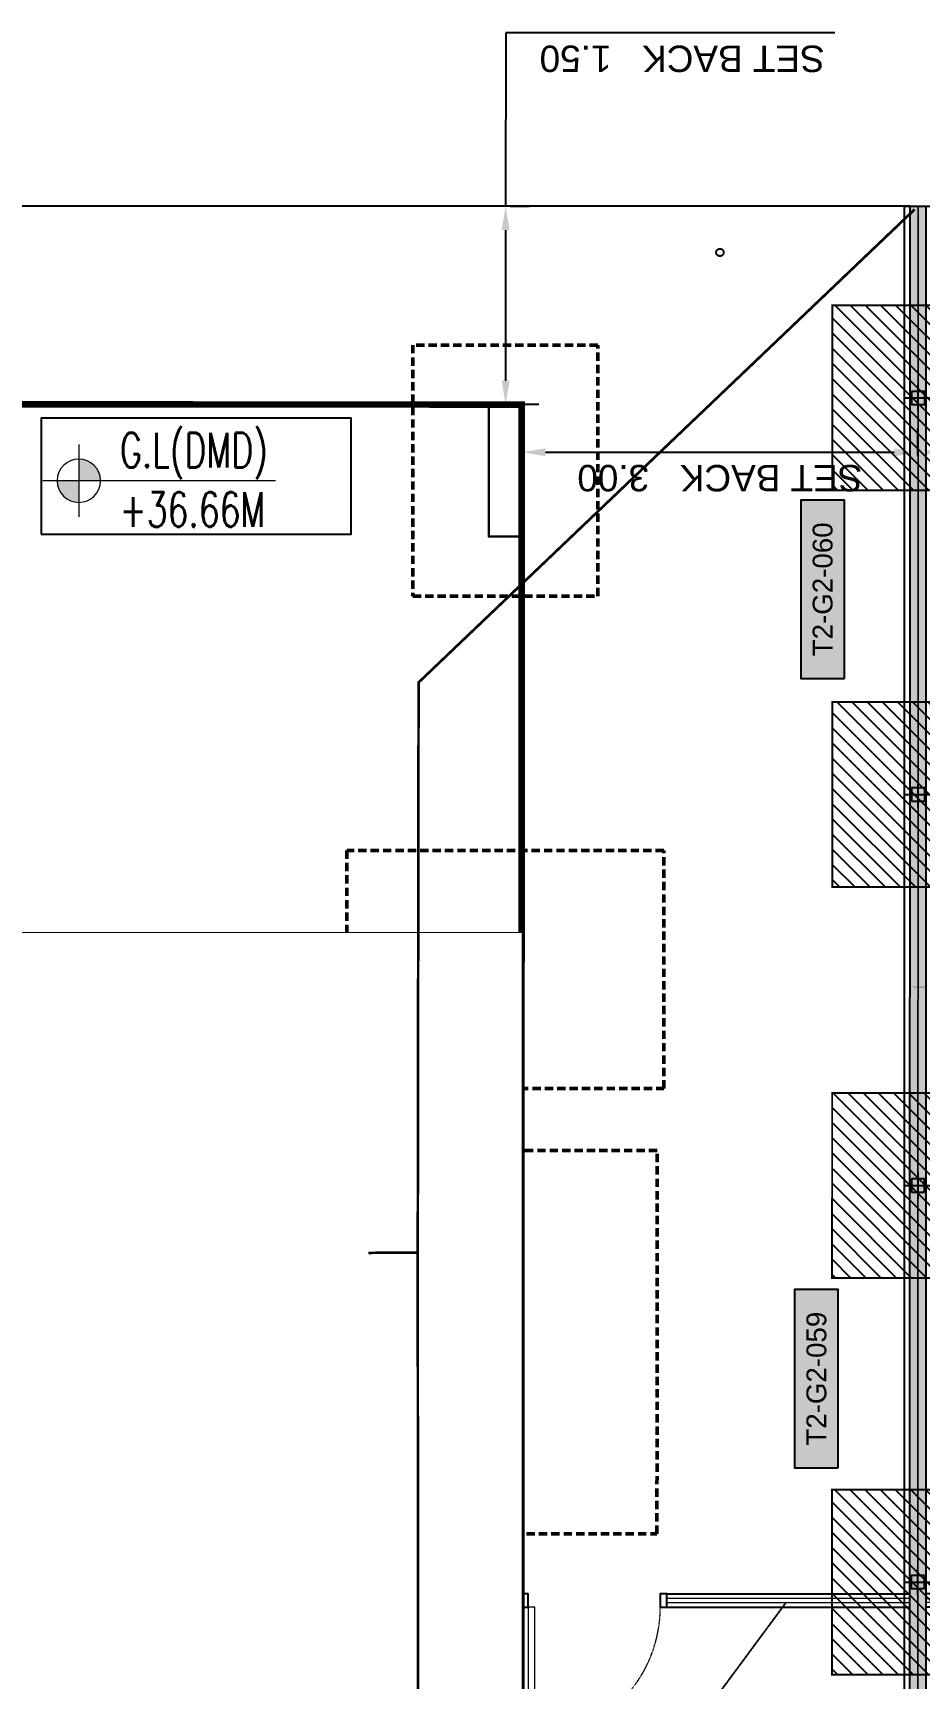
# Model space of a CAD drawing. Header units: centimetres. Extents: x -6122352 to 6876996, y -1694241 to 2592194.
# Drawn here: x 82338 to 89048, y -29301 to -16852 of the extents above; entities that cross this region are included whole.
import ezdxf
from ezdxf.enums import TextEntityAlignment as Align
from ezdxf.xclip import XClip

# ---------------------------------------------------------------- set-up
doc = ezdxf.new("R2010")
doc.units = ezdxf.units.CM
doc.header["$MEASUREMENT"] = 0
doc.header["$XCLIPFRAME"] = 2
doc.header["$PDMODE"] = 66
doc.header["$PDSIZE"] = 100
for name, pattern in [('23585-XR-AR-END-GROUND FLOOR$0$XR-END-GROUND FLOOR PLAN$0$HIDDEN2', [0.1875, 0.125, -0.0625]), ('CENTER', [2, 1.25, -0.25, 0.25, -0.25]), ('DASHED2', [0.375, 0.25, -0.125]), ('XR-AR-END-SETTING OUT PLAN$0$23261-XR-AR-SI-GF$0$HIDDEN', [0.375, 0.25, -0.125]), ('XR-AR-END-SETTING OUT PLAN$0$23585-XR-AR-END-GROUND FLOOR$0$23261-XR-AR-SI-GF$0$HIDDEN', [0.375, 0.25, -0.125]), ('XR-AR-END-SETTING OUT PLAN$0$23585-XR-AR-END-GROUND FLOOR$0$945-4P-1-101-GROUND FLOOR PLAN$0$XR-MIDDLE-GROUND FLOOR PLAN$0$HIDDEN2', [0.1875, 0.125, -0.0625]), ('XR-AR-END-SETTING OUT PLAN$0$23585-XR-AR-END-GROUND FLOOR$0$XR-END-GROUND FLOOR PLAN$0$HIDDEN2', [0.1875, 0.125, -0.0625]), ('XR-AR-END-SETTING OUT PLAN$0$23585-XR-AR-END-GROUND FLOOR$0$XR-END-GROUND FLOOR PLAN$0$xf_6a1$0$DASHED', [0.75, 0.5, -0.25])]:
    doc.linetypes.add(name, pattern=pattern)
doc.layers.get('Defpoints').update_dxf_attribs({"color": 255, "linetype": 'CENTER'})
for name, color, linetype in [('00-MI-DIM', 7, 'Continuous'), ('23585-XR-AR-BOUNDARY WALLS AND SETBACKS$0$setback', 7, 'XR-AR-END-SETTING OUT PLAN$0$23261-XR-AR-SI-GF$0$HIDDEN'), ('@MI-FOOTINGS', 7, 'Continuous'), ('@MI-MEP', 7, 'Continuous'), ('@MI-REF LAYER', 7, 'Continuous'), ('@MI-TYPE-02', 6, 'Continuous'), ('B_TH_4', 7, 'Continuous'), ('PANEL-TAGS', 7, 'Continuous'), ('S-DIMENSION', 251, 'Continuous'), ('XR-AR-END-SETTING OUT PLAN$0$23585-XR-AR-END-GROUND FLOOR$0$A-Flor-Strs', 1, 'Continuous'), ('XREF1$0$S-LEVELS', 2, 'Continuous'), ('XREF1$0$TYPICAL NEW PROFILE', 3, 'Continuous')]:
    doc.layers.add(name, color=color, linetype=linetype)
for name, color, linetype, lineweight, true_color in [('08-Compound Wall-2', 6, 'Continuous', 25, 0xff00ff), ('08-Compound Wall-3', 5, 'Continuous', 25, 0x0000ff), ('23585-XR-AR-DAMAC PLOT LIMITS$0$1-End units', 7, 'Continuous', 5, 0xf8991e)]:
    doc.layers.add(name, color=color, linetype=linetype, lineweight=lineweight, true_color=true_color)
for name, color, linetype, lineweight in [('23585-XR-AR-END-GROUND FLOOR$0$A-LOVR-PLAN', 251, 'Continuous', 9), ('@ Foundations', 4, 'DASHED2', 50), ('A-ANNO-TEXT', 3, 'Continuous', 25), ('XR-AR-END-SETTING OUT PLAN$0$23585-XR-AR-END-GROUND FLOOR$0$A-DOOR-FULL', 1, 'Continuous', 9), ('XR-AR-END-SETTING OUT PLAN$0$23585-XR-AR-END-GROUND FLOOR$0$A-EQUP-KITN-PLAN', 202, 'Continuous', 9), ('XR-AR-END-SETTING OUT PLAN$0$23585-XR-AR-END-GROUND FLOOR$0$A-FLOR-OVHD', 9, 'XR-AR-END-SETTING OUT PLAN$0$23585-XR-AR-END-GROUND FLOOR$0$23261-XR-AR-SI-GF$0$HIDDEN', 15), ('XR-AR-END-SETTING OUT PLAN$0$23585-XR-AR-END-GROUND FLOOR$0$A-GLAZ-SILL', 8, 'Continuous', 5), ('XR-AR-END-SETTING OUT PLAN$0$23585-XR-AR-END-GROUND FLOOR$0$A-GLAZ-WNDO', 232, 'Continuous', 9), ('XR-AR-END-SETTING OUT PLAN$0$23585-XR-AR-END-GROUND FLOOR$0$A-LOVR-PLAN', 111, 'Continuous', 9), ('XR-AR-END-SETTING OUT PLAN$0$23585-XR-AR-END-GROUND FLOOR$0$A-WALL', 7, 'Continuous', 30), ('XR-AR-END-SETTING OUT PLAN$0$23585-XR-AR-END-GROUND FLOOR$0$S-COLS', 51, 'Continuous', 40), ('XR-AR-END-SETTING OUT PLAN$0$23585-XR-AR-END-GROUND FLOOR$0$S-COLS-PATT', 8, 'Continuous', 5), ('XREF1$0$36-TAGLVL', 23, 'Continuous', 9)]:
    doc.layers.add(name, color=color, linetype=linetype, lineweight=lineweight)
doc.styles.add('PANELTAG_STYLE', font='arial.ttf')
doc.styles.add('Schueco-BEMSTIL', font='isocpeur.ttf', dxfattribs={"width": 0.9})
doc.styles.get("Standard").update_dxf_attribs({"font": 'arial.ttf'})
doc.styles.add('XREF1$0$DLT_TEXT', font='romans.shx', dxfattribs={"width": 0.7})
doc.dimstyles.new('LEADER', dxfattribs={"dimtxt": 0.18, "dimasz": 0.25, "dimexe": 0.18, "dimexo": 0.0625, "dimgap": 0.09, "dimtad": 0, "dimtih": 1, "dimtoh": 1, "dimdec": 4, "dimzin": 0, "dimdsep": 46, "dimtxsty": 'Standard', "dimblk": 'DOT', "dimcen": 0.09, "dimadec": 0, "dimazin": 0, "dimtfac": 1, "dimtdec": 4, "dimtofl": 0, "dimtmove": 0, "dimatfit": 3, "dimldrblk": 'DOT', "dimfxl": 1, "dimtolj": 1, "dimtzin": 0, "dimarcsym": 0})
doc.dimstyles.new('MI- JWC-TXT-2.5 MM', dxfattribs={"dimscale": 1.5, "dimtxt": 2.5, "dimasz": 1, "dimexe": 2, "dimexo": 1, "dimgap": 1, "dimtad": 1, "dimdec": 0, "dimdsep": 46, "dimtxsty": 'Schueco-BEMSTIL', "dimblk": 'OPEN30', "dimcen": 0, "dimdle": 2, "dimclrd": 140, "dimclre": 8, "dimclrt": 40, "dimadec": 0, "dimazin": 2, "dimtfac": 1, "dimtdec": 0, "dimtix": 1, "dimtmove": 2, "dimatfit": 3, "dimldrblk": 'OPEN', "dimfxl": 2, "dimlwd": -1, "dimlwe": -1, "dimarcsym": 0})
doc.dimstyles.get("Standard").update_dxf_attribs({"dimtxt": 5, "dimasz": 0.5, "dimexe": 0.18, "dimexo": 0.0625, "dimgap": 0.09, "dimtad": 0, "dimtih": 1, "dimtoh": 1, "dimdec": 0, "dimzin": 0, "dimdsep": 46, "dimtxsty": 'Standard', "dimcen": 0.09, "dimadec": 0, "dimazin": 0, "dimtfac": 1, "dimtdec": 0, "dimtofl": 0, "dimtmove": 0, "dimatfit": 3, "dimfxl": 1, "dimtolj": 1, "dimtzin": 0, "dimarcsym": 0})

# ---------------------------------------------------------------- blocks, each defined once
blk = doc.blocks.new('23585-XR-AR-BOUNDARY WALLS AND SETBACKS')
at = {"layer": '08-Compound Wall-2'}
for points in [[(496465.304, 2768950.315), (496465.237, 2768950.241), (496465.169, 2768950.167)], [(496436.728, 2768919.127), (496454.349, 2768902.981), (496460.463, 2768909.654), (496464.516, 2768914.077), (496468.57, 2768918.501), (496472.623, 2768922.925), (496476.677, 2768927.349), (496482.79, 2768934.021), (496465.169, 2768950.167)]]:
    blk.add_lwpolyline(points, dxfattribs=at)
at = {"layer": '23585-XR-AR-BOUNDARY WALLS AND SETBACKS$0$setback', "ltscale": 40, "const_width": 0.05}
blk.add_lwpolyline([(496464.316, 2768947.016), (496460.161, 2768942.482), (496456.108, 2768938.058), (496452.054, 2768933.634), (496448.001, 2768929.21), (496443.948, 2768924.787), (496439.793, 2768920.252), (496454.17, 2768907.079), (496458.325, 2768911.613), (496462.378, 2768916.037), (496466.432, 2768920.46), (496470.485, 2768924.884), (496474.538, 2768929.308), (496478.693, 2768933.842)], close=True, dxfattribs=at)
blk = doc.blocks.new('A$C9d9485f6')
at = {"layer": 'A-ANNO-TEXT', "rotation": 312.4881850805905}
blk.add_blockref('23585-XR-AR-BOUNDARY WALLS AND SETBACKS', (-2377088.535, -1504219.252), dxfattribs=at)
blk = doc.blocks.new('23585-XR-AR-DAMAC PLOT LIMITS')
at = {"layer": '23585-XR-AR-DAMAC PLOT LIMITS$0$1-End units', "color": 251, "true_color": 0x636466}
for points in [[(496482.932, 2768934.027), (496465.237, 2768950.241), (496471.418, 2768956.988), (496489.113, 2768940.774)], [(496476.75, 2768927.281), (496459.055, 2768943.495), (496465.237, 2768950.241), (496482.932, 2768934.027)]]:
    blk.add_lwpolyline(points, close=True, dxfattribs=at)
blk = doc.blocks.new('A$Cf093b529')
at = {"layer": 'A-ANNO-TEXT'}
blk.add_blockref('23585-XR-AR-DAMAC PLOT LIMITS', (-495391.99, -2768603.442), dxfattribs=at)
blk = doc.blocks.new('*U35')
for points in [[(91, 0), (41, 0), (41, 1021), (91, 1021)], [(0, 0), (38, 0), (38, -50), (50, -50), (50, -250), (0, -250)], [(1100, 0), (1062, 0), (1062, -50), (1050, -50), (1050, -250), (1100, -250)]]:
    blk.add_lwpolyline(points, close=True)
at = {"color": 8, "linetype": 'XR-AR-END-SETTING OUT PLAN$0$23585-XR-AR-END-GROUND FLOOR$0$XR-END-GROUND FLOOR PLAN$0$HIDDEN2'}
blk.add_arc((41, 0), 1021, 0, 90, dxfattribs=at)
at = {"layer": 'XR-AR-END-SETTING OUT PLAN$0$23585-XR-AR-END-GROUND FLOOR$0$A-GLAZ-SILL', "linetype": 'XR-AR-END-SETTING OUT PLAN$0$23585-XR-AR-END-GROUND FLOOR$0$945-4P-1-101-GROUND FLOOR PLAN$0$XR-MIDDLE-GROUND FLOOR PLAN$0$HIDDEN2', "ltscale": 3}
blk.add_lwpolyline([(0, 0), (1100, 0), (1100, -250), (0, -250)], close=True, dxfattribs=at)
blk = doc.blocks.new('*U37')
for points in [[(91, 0), (41, 0), (41, 1021), (91, 1021)], [(0, 0), (38, 0), (38, -50), (50, -50), (50, -110), (0, -110)], [(1100, 0), (1062, 0), (1062, -50), (1050, -50), (1050, -110), (1100, -110)]]:
    blk.add_lwpolyline(points, close=True)
at = {"color": 8, "linetype": 'XR-AR-END-SETTING OUT PLAN$0$23585-XR-AR-END-GROUND FLOOR$0$XR-END-GROUND FLOOR PLAN$0$HIDDEN2'}
blk.add_arc((41, 0), 1021, 0, 90, dxfattribs=at)
at = {"layer": 'XR-AR-END-SETTING OUT PLAN$0$23585-XR-AR-END-GROUND FLOOR$0$A-GLAZ-SILL', "linetype": 'XR-AR-END-SETTING OUT PLAN$0$23585-XR-AR-END-GROUND FLOOR$0$945-4P-1-101-GROUND FLOOR PLAN$0$XR-MIDDLE-GROUND FLOOR PLAN$0$HIDDEN2', "ltscale": 3}
blk.add_lwpolyline([(0, 0), (1100, 0), (1100, -110), (0, -110)], close=True, dxfattribs=at)
blk = doc.blocks.new('XR-AR-END-SETTING OUT PLAN$0$23585-XR-AR-END-GROUND FLOOR$0$XR-END-GROUND FLOOR PLAN$0$A$C45491A9B')
blk.add_lwpolyline([(-50, 0), (0, 0), (0, 1000), (-50, 1000)], close=True)
at = {"color": 8, "linetype": 'XR-AR-END-SETTING OUT PLAN$0$23585-XR-AR-END-GROUND FLOOR$0$XR-END-GROUND FLOOR PLAN$0$HIDDEN2'}
blk.add_arc((0, 0), 1000, 90, 180, dxfattribs=at)
blk = doc.blocks.new('XR-AR-END-SETTING OUT PLAN$0$23585-XR-AR-END-GROUND FLOOR$0$A$C75a8815d')
at = {"layer": 'XR-AR-END-SETTING OUT PLAN$0$23585-XR-AR-END-GROUND FLOOR$0$S-COLS', "color": 252, "lineweight": 30}
for points in [[(0, 3500), (0, 2700), (250, 2700), (250, 3500)], [(0, 0), (0, 550), (250, 550), (250, 0)], [(0, -4000), (0, -3000), (250, -3000), (250, -4000)]]:
    blk.add_lwpolyline(points, close=True, dxfattribs=at)
blk = doc.blocks.new('23585-XR-AR-END-GROUND FLOOR$0$XR-END-GROUND FLOOR PLAN$0$A$C45491A9B')
blk.add_lwpolyline([(-50, 0), (0, 0), (0, 1000), (-50, 1000)], close=True)
at = {"color": 8, "linetype": '23585-XR-AR-END-GROUND FLOOR$0$XR-END-GROUND FLOOR PLAN$0$HIDDEN2'}
blk.add_arc((0, 0), 1000, 90, 180, dxfattribs=at)
blk = doc.blocks.new('XR-AR-END-SETTING OUT PLAN')
at = {"layer": '08-Compound Wall-3'}
for p, q in [((1900, 10600), (-523, 10600)), ((1900, 10500), (-523, 10500))]:
    blk.add_line(p, q, dxfattribs=at)
for points in [[(1950, 10600), (1900, 10600), (1900, 10500), (1950, 10500)], [(3000, 10600), (2950, 10600), (2950, 10500), (3000, 10500)]]:
    blk.add_lwpolyline(points, close=True, dxfattribs=at)
at = {"layer": '23585-XR-AR-END-GROUND FLOOR$0$A-LOVR-PLAN'}
blk.add_lwpolyline([(1900, 10600), (1900, 10500)], dxfattribs=at)
blk.add_lwpolyline([(1900, 10535), (1900, 10565), (-523, 10565), (-523, 10535)], close=True, dxfattribs=at)
at = {"layer": 'XR-AR-END-SETTING OUT PLAN$0$23585-XR-AR-END-GROUND FLOOR$0$A-EQUP-KITN-PLAN', "color": 8}
for p, q in [((3850, 11100), (3850, 13150)), ((5650, 11100), (3850, 11100))]:
    blk.add_line(p, q, dxfattribs=at)
at = {"layer": 'XR-AR-END-SETTING OUT PLAN$0$23585-XR-AR-END-GROUND FLOOR$0$A-EQUP-KITN-PLAN', "color": 8, "linetype": 'XR-AR-END-SETTING OUT PLAN$0$23585-XR-AR-END-GROUND FLOOR$0$XR-END-GROUND FLOOR PLAN$0$xf_6a1$0$DASHED'}
blk.add_line((5650, 10900), (3850, 10900), dxfattribs=at)
at = {"layer": 'XR-AR-END-SETTING OUT PLAN$0$23585-XR-AR-END-GROUND FLOOR$0$A-FLOR-OVHD', "color": 8, "ltscale": 5}
for p, q in [((3750, 11000), (3250, 10500)), ((3250, 11000), (3750, 10500)), ((4150, 9210), (3250, 9610)), ((3250, 9210), (4150, 9610))]:
    blk.add_line(p, q, dxfattribs=at)
at = {"layer": 'XR-AR-END-SETTING OUT PLAN$0$23585-XR-AR-END-GROUND FLOOR$0$A-FLOR-OVHD', "color": 8}
blk.add_line((3200, 10250), (3200, 9000), dxfattribs=at)
at = {"layer": 'XR-AR-END-SETTING OUT PLAN$0$23585-XR-AR-END-GROUND FLOOR$0$A-FLOR-OVHD', "color": 8, "ltscale": 5}
blk.add_lwpolyline([(3250, 9210), (4150, 9210), (4150, 9610), (3250, 9610)], close=True, dxfattribs=at)
at = {"layer": 'XR-AR-END-SETTING OUT PLAN$0$23585-XR-AR-END-GROUND FLOOR$0$A-Flor-Strs', "color": 8}
for p, q in [((3000, 10250), (3000, 9000)), ((3300, 10250), (3300, 9000)), ((3300, 9550), (3171, 9681)), ((3000, 9550), (3300, 9550)), ((3300, 9550), (3171, 9419))]:
    blk.add_line(p, q, dxfattribs=at)
at = {"layer": 'XR-AR-END-SETTING OUT PLAN$0$23585-XR-AR-END-GROUND FLOOR$0$A-GLAZ-SILL', "color": 8}
blk.add_line((3250, 6050), (3250, 8200), dxfattribs=at)
at = {"layer": 'XR-AR-END-SETTING OUT PLAN$0$23585-XR-AR-END-GROUND FLOOR$0$A-GLAZ-WNDO', "color": 8}
for p, q in [((3000, 8200), (3000, 8150)), ((3150, 8150), (3000, 8150)), ((3150, 8200), (3150, 8150)), ((3150, 6100), (3150, 8200)), ((3000, 7448), (3000, 7498)), ((3000, 7498), (3150, 7498)), ((3150, 7498), (3150, 7448)), ((3150, 7448), (3000, 7448)), ((3000, 6747), (3000, 6797)), ((3000, 6797), (3150, 6797)), ((3150, 6747), (3000, 6747)), ((3150, 6797), (3150, 6747)), ((3000, 6050), (3000, 6100)), ((3000, 6100), (3150, 6100)), ((3150, 6100), (3150, 6050)), ((3000, 6050), (3250, 6050))]:
    blk.add_line(p, q, dxfattribs=at)
for points in [[(3250, 8200), (3000, 8200)], [(3000, 7498), (3000, 8150)], [(3050, 8150), (3050, 7498)], [(3000, 6100), (3000, 7448)], [(3050, 7448), (3050, 6797)], [(3050, 6747), (3050, 6100)]]:
    blk.add_lwpolyline(points, dxfattribs=at)
at = {"layer": 'XR-AR-END-SETTING OUT PLAN$0$23585-XR-AR-END-GROUND FLOOR$0$A-LOVR-PLAN', "color": 8}
for points in [[(1950, 10600), (1900, 10600), (1900, 10500), (1950, 10500)], [(3000, 10600), (2950, 10600), (2950, 10500), (3000, 10500)]]:
    blk.add_lwpolyline(points, close=True, dxfattribs=at)
blk.add_lwpolyline([(1900, 10600), (1900, 10500)], dxfattribs=at)
at = {"layer": 'XR-AR-END-SETTING OUT PLAN$0$23585-XR-AR-END-GROUND FLOOR$0$A-WALL', "color": 8}
for points in [[(9250, 6650), (9050, 6650), (9050, 8750), (6850, 8750), (6850, 8700), (6750, 8700), (6750, 8750), (6650, 8750), (6650, 8850), (6950, 8850), (6950, 8900), (7050, 8900), (7050, 8850), (9050, 8850), (9050, 10350), (7050, 10350), (7050, 9800), (6950, 9800), (6950, 10550), (7050, 10550), (7050, 10450), (9050, 10450), (9050, 19523), (9250, 19523)], [(5650, 10500), (5750, 10500), (5750, 11300), (5650, 11300)], [(4790, 8750), (3250, 8750), (3250, 8200), (3000, 8200), (3000, 9000), (4540, 9000), (4540, 9050), (4790, 9050)], [(5650, 8750), (4790, 8750), (4790, 8850), (5650, 8850)], [(3250, 5750), (3250, 5750), (3250, 6050), (3000, 6050), (3000, 5500), (3250, 5500)], [(3250, 5500), (7760, 5500), (7760, 5750), (3250, 5750)]]:
    blk.add_lwpolyline(points, close=True, dxfattribs=at)
for points in [[(3850, 10500), (5750, 10500), (5750, 10250), (4790, 10250), (4790, 10150), (4540, 10150), (4540, 10250), (3000, 10250), (3000, 12000), (3250, 12000), (3250, 11100), (3850, 11100), (3850, 10500)], [(3750, 10700), (3750, 11000), (3450, 11000), (3250, 11000), (3250, 10500), (3750, 10500), (3750, 10700)]]:
    blk.add_lwpolyline(points, dxfattribs=at)
at = {"layer": '23585-XR-AR-END-GROUND FLOOR$0$A-LOVR-PLAN'}
blk.add_blockref('23585-XR-AR-END-GROUND FLOOR$0$XR-END-GROUND FLOOR PLAN$0$A$C45491A9B', (2950, 10600), dxfattribs=at)
at = {"layer": 'XR-AR-END-SETTING OUT PLAN$0$23585-XR-AR-END-GROUND FLOOR$0$A-DOOR-FULL', "color": 8, "xscale": -1, "rotation": 270}
blk.add_blockref('*U35', (4790, 9050), dxfattribs=at)
at = {"layer": 'XR-AR-END-SETTING OUT PLAN$0$23585-XR-AR-END-GROUND FLOOR$0$A-DOOR-FULL', "color": 8, "xscale": 0.9090909090912127, "yscale": 0.9090909090912127, "zscale": 0.9090909090912127, "rotation": 179.9999999999999}
blk.add_blockref('*U37', (6650, 8750), dxfattribs=at)
at = {"layer": 'XR-AR-END-SETTING OUT PLAN$0$23585-XR-AR-END-GROUND FLOOR$0$A-LOVR-PLAN', "color": 8}
blk.add_blockref('XR-AR-END-SETTING OUT PLAN$0$23585-XR-AR-END-GROUND FLOOR$0$XR-END-GROUND FLOOR PLAN$0$A$C45491A9B', (2950, 10600), dxfattribs=at)
at = {"layer": 'XR-AR-END-SETTING OUT PLAN$0$23585-XR-AR-END-GROUND FLOOR$0$S-COLS-PATT', "color": 8}
blk.add_blockref('XR-AR-END-SETTING OUT PLAN$0$23585-XR-AR-END-GROUND FLOOR$0$A$C75a8815d', (3000, 5500), dxfattribs=at)
blk = doc.blocks.new('END UNIT')
at = {"xscale": 0.001, "yscale": 0.001, "zscale": 0.001}
blk.add_blockref('XR-AR-END-SETTING OUT PLAN', (-9.15, 0), dxfattribs=at)
blk = doc.blocks.new('TH_4')
blk.add_blockref('END UNIT', (495802.305, 2769130.514))
at = {"xscale": -1}
blk.add_blockref('END UNIT', (495826.305, 2769130.514), dxfattribs=at)
blk = doc.blocks.new('A$C780da55d')
at = {"layer": 'S-DIMENSION'}
blk.add_circle((0, 0), 0.0281, dxfattribs=at)
at = {"layer": 'B_TH_4', "xscale": 1.000039159572381, "yscale": 1.000039159572381, "zscale": 1.000039159572381}
blk.add_blockref('TH_4', (-495814.07, -2769239.302), dxfattribs=at)
blk = doc.blocks.new('23585-XR-AR-MALDIVE-2$0$TH_4')
blk.add_blockref('A$C780da55d', (495794.655, 2769130.864))
at = {"layer": '@ Foundations', "linetype": 'DASHED2', "ltscale": 0.25}
for points in [[(495795.13, 2769137.66), (495797.43, 2769137.66), (495797.43, 2769140.56), (495795.13, 2769140.56)], [(495797.48, 2769135.39), (495797.48, 2769137.19), (495795.08, 2769137.19), (495795.08, 2769135.39)], [(495795.58, 2769131.565), (495796.98, 2769131.565), (495796.98, 2769133.465), (495795.58, 2769133.465)]]:
    blk.add_lwpolyline(points, close=True, dxfattribs=at)
blk = doc.blocks.new('A$Ca180d4cc')
at = {"color": 1, "true_color": 0xeb0000, "const_width": 0.01}
blk.add_lwpolyline([(33.148, 0), (27.148, 0), (21.148, 0), (15.148, 0), (9.148, 0), (0.001, 0), (0, 24), (9.148, 24), (15.148, 24), (21.148, 24), (27.148, 24), (33.148, 24), (42.298, 24), (42.298, 0)], close=True, dxfattribs=at)
blk = doc.blocks.new('A$C9656bef6')
at = {"color": 1, "true_color": 0xeb0000, "const_width": 0.01}
blk.add_lwpolyline([(33.15, 0), (27.15, 0), (21.15, 0), (15.15, 0), (9.15, 0), (0, 0), (0, 24), (9.15, 24), (15.15, 24), (21.15, 24), (27.15, 24), (33.15, 24), (42.3, 24), (42.3, 0)], close=True, dxfattribs=at)
blk = doc.blocks.new('XREF1$0$LVL  ATTR')
at = {"color": 7}
blk.add_wipeout([(-0.337, 0.384), (1.897, 0.384), (1.897, -0.45), (-0.337, -0.45)], dxfattribs=at)
at = {"layer": 'XREF1$0$36-TAGLVL', "extrusion": (-4.88814e-07, 1.40652e-17, 1)}
h = blk.add_hatch(color=252, dxfattribs=at)
h.paths.add_polyline_path([(-0.065, 0.156, 0.414214), (-0.222, 0), (-0.065, 0)])
h.paths.add_polyline_path([(0.091, 0), (-0.065, 0), (-0.065, -0.156, 0.414214)])
for p, q in [((-0.065, -0.26), (-0.065, 0.26)), ((1.351, 0, 0), (-0.325, 0, 0))]:
    blk.add_line(p, q, dxfattribs=at)
blk.add_circle((-0.065, 0, 0), 0.156, dxfattribs=at)
at = {"layer": 'XREF1$0$S-LEVELS', "color": 1}
blk.add_lwpolyline([(-0.337, 0.384), (1.897, 0.384), (1.897, -0.45), (-0.337, -0.45)], close=True, dxfattribs=at)
at = {"layer": 'XREF1$0$TYPICAL NEW PROFILE', "color": 3, "style": 'XREF1$0$DLT_TEXT', "width": 0.7}
for tag, p in [('+0.00M', (0.241, 0.067, 0)), ('S.S.L', (0.241, -0.345, 0))]:
    blk.add_attdef(tag, p, '', height=0.25, dxfattribs=at)
blk = doc.blocks.new('_Dot')
at = {"color": 0, "linetype": 'ByBlock', "lineweight": -2}
blk.add_line((-0.5, 0), (-1, 0), dxfattribs=at)
at = {"color": 0, "linetype": 'ByBlock', "const_width": 0.5}
blk.add_lwpolyline([(-0.25, 0, 1), (0.25, 0, 1)], format="xyb", close=True, dxfattribs=at)
blk = doc.blocks.new('*D698')
at = {"color": 0, "lineweight": -2, "transparency": 16777216}
for p, q in [((494356.968, 2767860.796), (494356.968, 2767861.126)), ((494359.788, 2767860.946), (494357.148, 2767860.946)), ((494359.968, 2767860.97), (494359.968, 2767860.766))]:
    blk.add_line(p, q, dxfattribs=at)
at = {"color": 0, "transparency": 16777216}
for points in [[(494357.148, 2767860.976), (494357.148, 2767860.916), (494356.968, 2767860.946)], [(494359.788, 2767860.976), (494359.788, 2767860.916), (494359.968, 2767860.946)]]:
    blk.add_solid(points, dxfattribs=at)
at = {"layer": 'Defpoints', "color": 0, "transparency": 16777216}
for p in [(494359.968, 2767861.033), (494356.968, 2767860.946), (494356.968, 2767860.733)]:
    blk.add_point(p, dxfattribs=at)
at = {"color": 0, "transparency": 16777216, "insert": (494358.468, 2767861.14), "char_height": 0.2, "attachment_point": 5}
blk.add_mtext('\\A1;SET BACK   3.00', dxfattribs=at)
blk = doc.blocks.new('*D704')
at = {"color": 0, "lineweight": -2, "transparency": 16777216}
for p, q in [((494320.669, 2767860.65), (494320.669, 2767861.126)), ((494317.669, 2767860.97), (494317.669, 2767860.766)), ((494320.489, 2767860.946), (494317.849, 2767860.946))]:
    blk.add_line(p, q, dxfattribs=at)
at = {"color": 0, "transparency": 16777216}
for points in [[(494317.849, 2767860.976), (494317.849, 2767860.916), (494317.669, 2767860.946)], [(494320.489, 2767860.976), (494320.489, 2767860.916), (494320.669, 2767860.946)]]:
    blk.add_solid(points, dxfattribs=at)
at = {"layer": 'Defpoints', "color": 0, "transparency": 16777216}
for p in [(494317.669, 2767861.033), (494317.669, 2767860.946), (494320.669, 2767860.588)]:
    blk.add_point(p, dxfattribs=at)
at = {"color": 0, "transparency": 16777216, "insert": (494319.169, 2767861.14), "char_height": 0.2, "attachment_point": 5}
blk.add_mtext('\\A1;SET BACK   3.00', dxfattribs=at)
blk = doc.blocks.new('*D706')
at = {"color": 0, "lineweight": -2, "transparency": 16777216}
for p, q in [((494320.54, 2767860.585), (494320.971, 2767860.585)), ((494320.791, 2767859.265), (494320.791, 2767860.405)), ((494320.757, 2767859.085), (494320.611, 2767859.085)), ((494320.791, 2767857.773), (494320.791, 2767859.085)), ((494318.299, 2767857.773), (494320.791, 2767857.773))]:
    blk.add_line(p, q, dxfattribs=at)
at = {"color": 0, "transparency": 16777216}
for points in [[(494320.761, 2767860.405), (494320.821, 2767860.405), (494320.791, 2767860.585)], [(494320.761, 2767859.265), (494320.821, 2767859.265), (494320.791, 2767859.085)]]:
    blk.add_solid(points, dxfattribs=at)
at = {"layer": 'Defpoints', "color": 0, "transparency": 16777216}
for p in [(494320.478, 2767860.585), (494320.791, 2767860.585), (494320.819, 2767859.085)]:
    blk.add_point(p, dxfattribs=at)
at = {"color": 0, "transparency": 16777216, "insert": (494319.455, 2767857.967), "char_height": 0.2, "attachment_point": 5}
blk.add_mtext('\\A1;SET BACK   1.50', dxfattribs=at)
blk = doc.blocks.new('_Open30')
at = {"color": 0, "linetype": 'ByBlock', "lineweight": -2}
for p, q in [((-1, 0.27), (0, 0)), ((0, 0), (-1, -0.27)), ((0, 0), (-1, 0))]:
    blk.add_line(p, q, dxfattribs=at)
blk = doc.blocks.new('*D972')
at = {"layer": '00-MI-DIM', "color": 8, "transparency": 16777216}
for p, q in [((436895, -149271), (438991, -149272)), ((436887, -197272), (438982, -197272))]:
    blk.add_line(p, q, dxfattribs=at)
at = {"layer": '00-MI-DIM', "color": 140, "transparency": 16777216}
blk.add_line((438782, -197172), (438791, -149372), dxfattribs=at)
at = {"layer": 'Defpoints', "color": 0, "transparency": 16777216}
for p in [(436795, -149271), (438791, -149272), (436787, -197272)]:
    blk.add_point(p, dxfattribs=at)
at = {"layer": '00-MI-DIM', "color": 140, "transparency": 16777216, "xscale": 100, "yscale": 100, "zscale": 100}
for p, rotation in [((438791, -149272), 89.98973417893167), ((438782, -197272), 269.9897341789317)]:
    blk.add_blockref('_Open30', p, dxfattribs=dict(at, rotation=rotation))
at = {"layer": '00-MI-DIM', "color": 40, "transparency": 16777216, "insert": (438561, -173272), "char_height": 250, "attachment_point": 5, "rotation": 89.9897, "style": 'Schueco-BEMSTIL'}
blk.add_mtext('48000', dxfattribs=at)
blk = doc.blocks.new('_Open')
at = {"color": 0, "linetype": 'ByBlock', "lineweight": -2}
for p, q in [((-1, 0.2), (0, 0)), ((-1, -0.2), (0, 0)), ((0, 0), (-1, 0))]:
    blk.add_line(p, q, dxfattribs=at)
blk = doc.blocks.new('T2-FOOTING PLAN')
at = {"layer": '@MI-FOOTINGS', "transparency": 33554679}
h = blk.add_hatch(dxfattribs=at)
h.set_pattern_fill('ANSI31', color=8, scale=650)
h.paths.add_polyline_path([(-700, 650), (700, 650), (700, -650), (-700, -650)])
at = {"layer": '@MI-FOOTINGS', "color": 160, "true_color": 0x3340f0, "const_width": 15}
blk.add_lwpolyline([(-700, 650), (700, 650), (700, -650), (-700, -650)], close=True, dxfattribs=at)
at = {"layer": '@MI-FOOTINGS', "color": 30}
blk.add_point((0, 0), dxfattribs=at)
blk = doc.blocks.new('PANELTAG')
at = {"layer": 'PANEL-TAGS', "color": 1}
blk.add_lwpolyline([(-13.5, -3.3), (13.5, -3.3), (13.5, 3.3), (-13.5, 3.3)], close=True, dxfattribs=at)
at = {"layer": 'PANEL-TAGS', "color": 40, "true_color": 0xffd700}
blk.add_solid([(-13.5, -3.3), (13.5, -3.3), (-13.5, 3.3), (13.5, 3.3)], dxfattribs=at)
at = {"layer": 'PANEL-TAGS', "color": 5, "style": 'PANELTAG_STYLE'}
blk.add_attdef('TAGNO', text='', height=3, dxfattribs=at).set_placement((0, 0), align=Align.CENTER)
blk = doc.blocks.new('A$C2baae4c6')
at = {"color": 1, "true_color": 0xeb0000, "const_width": 0.01}
blk.add_lwpolyline([(33.148, 1.311), (27.148, 1.311), (21.148, 1.312), (15.148, 1.311), (9.148, 1.311), (0.001, 1.311), (0, 25.311), (9.148, 25.311), (15.148, 25.311), (21.148, 25.311), (27.148, 25.311), (33.148, 25.311), (42.298, 25.311), (42.298, 1.311)], close=True, dxfattribs=at)
dim = blk.add_linear_dim(base=(39.298, 3.173), p1=(42.298, 3.259), p2=(39.298, 2.96), text='SET BACK   <>', dimstyle='Standard', override={"dimtxt": 0.2, "dimtad": 1, "dimtih": 0, "dimdec": 2})
dim.commit()
dim.dimension.update_dxf_attribs({"geometry": '*D698', "text_midpoint": (40.798, 3.366), "insert": (-494317.669, -2767857.773)})
blk = doc.blocks.new('A$Cc58cf1eb')
at = {"color": 1, "true_color": 0xeb0000, "const_width": 0.01}
blk.add_lwpolyline([(33.15, 1.311), (27.15, 1.311), (21.15, 1.311), (15.15, 1.312), (9.15, 1.311), (0, 1.311), (0, 25.311), (9.15, 25.311), (15.15, 25.311), (21.15, 25.311), (27.15, 25.311), (33.15, 25.311), (42.3, 25.311), (42.3, 1.311)], close=True, dxfattribs=at)
dim = blk.add_linear_dim(base=(0, 3.173), p1=(3, 2.815), p2=(0, 3.259), text='SET BACK   <>', dimstyle='Standard', override={"dimtxt": 0.2, "dimtad": 1, "dimtih": 0, "dimdec": 2})
dim.commit()
dim.dimension.update_dxf_attribs({"geometry": '*D704', "text_midpoint": (1.5, 3.367), "insert": (-494317.669, -2767857.773)})
dim = blk.add_linear_dim(base=(3.122, 2.812), p1=(3.15, 1.311), p2=(2.808, 2.812), angle=90, text='SET BACK   <>', dimstyle='Standard', override={"dimtxt": 0.2, "dimtad": 1, "dimtih": 0, "dimdec": 2, "dimtmove": 1})
dim.commit()
dim.dimension.update_dxf_attribs({"geometry": '*D706', "text_midpoint": (2.409, 0), "dimtype": 128, "insert": (-494317.669, -2767857.773)})
blk = doc.blocks.new('T2-PARTITION WALL')
at = {"layer": '@MI-TYPE-02'}
h = blk.add_hatch(color=256, dxfattribs=at)
h.dxf.hatch_style = 1
h.paths.add_polyline_path([(-71, -42098.6), (-68.9, -48000.4), (51.1, -48000.4), (49, -42098.6)])
h.paths.add_polyline_path([(-68.9, -36088.6), (-71, -42088.6), (49, -42088.6), (51.1, -36088.6)])
h.paths.add_polyline_path([(-66.8, -30078.6), (-68.9, -36078.6), (51.1, -36078.6), (53.2, -30078.6)])
h.paths.add_polyline_path([(-64.6, -24068.6), (-66.8, -30068.6), (53.2, -30068.6), (55.4, -24068.6)])
h.paths.add_polyline_path([(-64.6, -23929), (-63.5, -17929), (56.5, -17929.1), (55.4, -23929.1)])
h.paths.add_polyline_path([(-63.5, -17919), (-62.4, -11919), (57.6, -11919.1), (56.5, -17919.1)])
h.paths.add_polyline_path([(-62.4, -11909), (-61.4, -5909), (58.6, -5909.1), (57.6, -11909.1)])
h.paths.add_polyline_path([(-61.4, -5899), (-60, 0), (60, 0), (58.6, -5899.1)])
at = {"layer": '@MI-TYPE-02', "const_width": 2.5}
for points in [[(-61.4, -5899), (-60, 0), (60, 0), (58.6, -5899.1)], [(-62.4, -11909), (-61.4, -5909), (58.6, -5909.1), (57.6, -11909.1)]]:
    blk.add_lwpolyline(points, close=True, dxfattribs=at)
at = {"layer": '@MI-FOOTINGS', "rotation": 89.98973417812736}
for p in [(1.2, -1449.5), (0.6, -4449.5), (0, -7409.1), (-0.6, -10409.1)]:
    blk.add_blockref('T2-FOOTING PLAN', p, dxfattribs=at)
at = {"layer": '00-MI-DIM'}
dim = blk.add_linear_dim(base=(1995.4, -0.4), p1=(-8.9, -48000.4), p2=(0, 0), angle=89.98973, dimstyle='MI- JWC-TXT-2.5 MM', dxfattribs=at)
dim.commit()
dim.dimension.update_dxf_attribs({"geometry": '*D972', "text_midpoint": (1766.1, -24000.5), "insert": (-436795.4, 149271.2)})

msp = doc.modelspace()

# ---------------------------------------------------------------- block references
at = {"layer": '@MI-REF LAYER', "xscale": 1000, "yscale": 1000, "zscale": 1000}
msp.add_blockref('A$C9d9485f6', (-23958.95046, 48155.57226), dxfattribs=at)
at = {"layer": '@MI-REF LAYER', "xscale": 1000, "yscale": 1000, "zscale": 1000, "rotation": 312.4882903633292}
msp.add_blockref('A$Cf093b529', (-891608.73293, 539022.72011), dxfattribs=at)

# ---------------------------------------------------------------- next in the draw order: block references
at = {"layer": '@MI-REF LAYER'}
ref = msp.add_blockref('23585-XR-AR-MALDIVE-2$0$TH_4', (496374962.51022, 2769024078.66372), dxfattribs=dict(at, xscale=999.9999999999998, yscale=999.9999999999998, zscale=999.9999999999998, rotation=179.9898040398786))
XClip(ref).set_block_clipping_path([(495835.3952669692, 2769154.4442930208), (495826.305352625, 2769154.414279006), (495820.3054934181, 2769154.4143766281), (495814.3054908365, 2769154.4143391368), (495808.3054860043, 2769154.4143016459), (495802.3054811698, 2769154.4142641542), (495793.2155667376, 2769154.4543940844), (495793.2155817151, 2769130.5143736028), (495835.3974956125, 2769130.5144396857)])
ref = msp.add_blockref('23585-XR-AR-MALDIVE-2$0$TH_4', (496417262.48658, 2769024071.13631), dxfattribs=dict(at, xscale=999.9999999999998, yscale=999.9999999999998, zscale=999.9999999999998, rotation=179.9898040398786))
XClip(ref).set_block_clipping_path([(495835.3955444423, 2769154.4543920932), (495826.3054936873, 2769154.4143740092), (495820.3054908863, 2769154.4143365184), (495814.3054860528, 2769154.4142990261), (495808.3054812197, 2769154.4142615357), (495802.3054763861, 2769154.4142240435), (495793.3572849813, 2769154.4545447892), (495793.3582675471, 2769130.514365376), (495835.3955587419, 2769130.5143724433)])

# ---------------------------------------------------------------- next in the draw order: linework, layer by layer
at = {"layer": '@MI-REF LAYER', "const_width": 5}
msp.add_lwpolyline([(86038.72835, -23663.32739), (86036.27767, -37937.15828), (79785.98747, -37936.04602), (79786.17562, -37635.41642), (55984.74283, -37631.18088), (55984.8234, -37931.81053), (49734.5779, -37930.69829), (49737.16266, -23656.86742)], close=True, dxfattribs=at)

# ---------------------------------------------------------------- next in the draw order: block references
msp.add_blockref('T2-PARTITION WALL', (89039.50671, -18164.78521))
at = {"layer": '@MI-MEP', "color": 10, "xscale": 1000, "yscale": 1000, "zscale": 1000}
for name, p, rotation in [('A$C9656bef6', (89039.49258, -18163.75964), 179.9898394947683), ('A$Ca180d4cc', (131337.79313, -18171.28413), 179.9898040371397)]:
    msp.add_blockref(name, p, dxfattribs=dict(at, rotation=rotation))
at = {"layer": '@MI-REF LAYER', "color": 10, "xscale": 1000, "yscale": 1000, "zscale": 1000, "rotation": 179.9898040371397}
msp.add_blockref('A$C2baae4c6', (131338.02648, -16860.02588), dxfattribs=at)
at = {"layer": 'PANEL-TAGS'}
ref = msp.add_blockref('PANELTAG', (88317.19536, -21062.32029), dxfattribs=dict(at, xscale=50.00000000000001, yscale=50.00000000000001, zscale=50.00000000000001, rotation=90.00000000000001))
ref.add_attrib('TAGNO', 'T2-G2-060', dxfattribs={"color": 5, "height": 150, "rotation": 90, "style": 'PANELTAG_STYLE'}).set_placement((88317.19536, -21062.32029), align=Align.MIDDLE_CENTER)
ref = msp.add_blockref('PANELTAG', (88270.18148, -27035.12427), dxfattribs=dict(at, xscale=50.00000000000001, yscale=50.00000000000001, zscale=50.00000000000001, rotation=90.00000000000001))
ref.add_attrib('TAGNO', 'T2-G2-059', dxfattribs={"color": 5, "height": 150, "rotation": 90, "style": 'PANELTAG_STYLE'}).set_placement((88270.18148, -27035.12427), align=Align.MIDDLE_CENTER)

# ---------------------------------------------------------------- next in the draw order: block references
at = {"layer": '@MI-REF LAYER', "color": 7}
ref = msp.add_blockref('XREF1$0$LVL  ATTR', (82754.19954, -20240.23199, 0.15112), dxfattribs=dict(at, xscale=-1051.480567989675, yscale=1051.480567989676, zscale=1051.480567989675, rotation=179.9901630537804))
ref.add_attrib('S.S.L', 'G.L(DMD)', (82997.26307, -20140.10209), dxfattribs={"layer": 'XREF1$0$TYPICAL NEW PROFILE', "color": 3, "height": 262.870142, "rotation": 359.990166347, "style": 'XREF1$0$DLT_TEXT', "width": 0.7})
ref.add_attrib('+0.00M', '+36.66M', (82994.96042, -20589.43669), dxfattribs={"layer": 'XREF1$0$TYPICAL NEW PROFILE', "color": 3, "height": 262.870142, "rotation": 359.990166347, "style": 'XREF1$0$DLT_TEXT', "width": 0.7})

# ---------------------------------------------------------------- next in the draw order: wipeouts: each hides what was drawn before it
at = {"color": 10}
msp.add_wipeout([(49734.5779, -37930.69829), (49737.16266, -23656.86742), (86038.72835, -23663.32739), (86036.23297, -37937.15828), (79785.98747, -37936.04602), (79786.17562, -37635.41642), (55984.74283, -37631.18088), (55984.8234, -37931.81053)], dxfattribs=at).dxf.layer = '@MI-REF LAYER'

# ---------------------------------------------------------------- next in the draw order: linework, layer by layer
at = {"layer": '@MI-REF LAYER', "color": 1, "const_width": 20}
msp.add_lwpolyline([(89014.10577, -18187.45481), (85258.23815, -21766.87257), (85252.06589, -26080.47314), (84879.04929, -26083.03121), (85252.06589, -26080.47314), (85258.26086, -38241.39308), (89013.84684, -42062.88314)], dxfattribs=at)

# ---------------------------------------------------------------- next in the draw order: block references
at = {"layer": '@MI-REF LAYER', "color": 10, "xscale": 1000, "yscale": 1000, "zscale": 1000, "rotation": 179.9898040400442}
msp.add_blockref('A$Cc58cf1eb', (89039.74077, -16852.49471), dxfattribs=at)

# ---------------------------------------------------------------- next in the draw order: leaders
at = {"layer": '@MI-REF LAYER', "linetype": 'DASHED2'}
msp.add_leader([(88039.20836, -28728.87996), (84834.94854, -33061.91318)], dimstyle='LEADER', dxfattribs=at)

doc.saveas('drawing.dxf')
